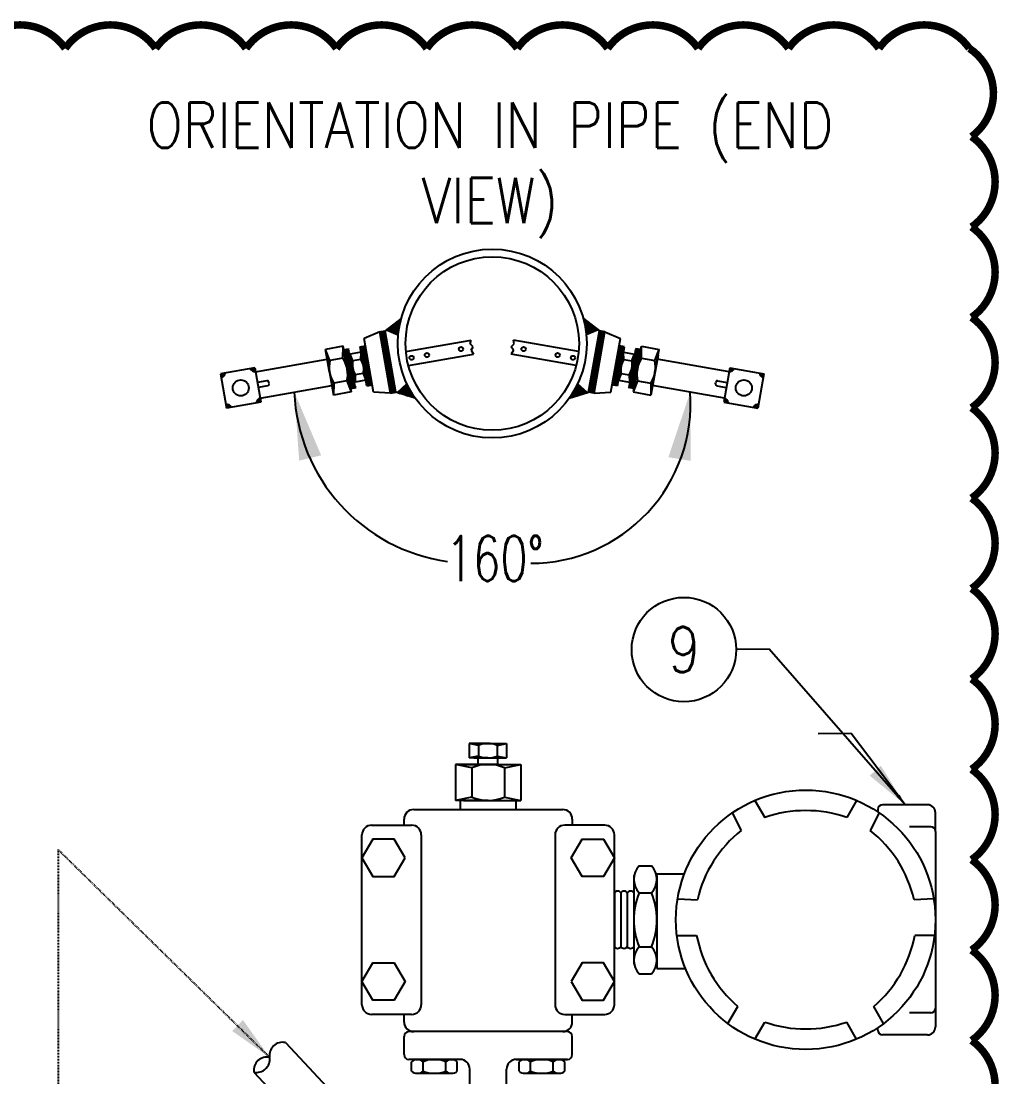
# Model space of a CAD drawing. Header units: inches. Extents: x 10198 to 13598, y 8611 to 9216.
# Drawn here: x 12554.1 to 12683.9, y 8920.1 to 9060.2 of the extents above; entities that cross this region are included whole.
import ezdxf
from ezdxf.enums import TextEntityAlignment as Align

# ---------------------------------------------------------------- set-up
doc = ezdxf.new("R2010")
doc.units = ezdxf.units.IN
doc.header["$LTSCALE"] = 0.1
doc.header["$MEASUREMENT"] = 0
doc.linetypes.add('CENTER2', pattern=[1.125, 0.75, -0.125, 0.125, -0.125])
doc.layers.get('0').update_dxf_attribs({"lineweight": 18})
doc.layers.add('AMMENDMENT NO. 1', color=200, linetype='Continuous', lineweight=18)
for name, color, linetype in [('DT-LTSO', 52, 'Continuous'), ('E-POWR-IDEN', 71, 'Continuous'), ('E-POWR-IDEN @ 12', 71, 'Continuous'), ('E-POWR-IDEN @ 48', 71, 'Continuous')]:
    doc.layers.add(name, color=color, linetype=linetype)
doc.styles.add('Note', font='romans.shx', dxfattribs={"width": 0.75})
doc.styles.add('RomanS', font='romans.shx', dxfattribs={"width": 0.85})
doc.dimstyles.new('FH_Arrow_Leader', dxfattribs={"dimscale": 96, "dimtxt": 0.09375, "dimasz": 0.125, "dimexe": 0.0625, "dimexo": 0.0625, "dimgap": 0.09, "dimtad": 0, "dimtih": 1, "dimtoh": 1, "dimdec": 4, "dimzin": 0, "dimdsep": 46, "dimlunit": 4, "dimtxsty": 'RomanS', "dimcen": 0.09, "dimadec": 0, "dimazin": 0, "dimtfac": 1, "dimtdec": 4, "dimtofl": 0, "dimtmove": 0, "dimatfit": 3, "dimfxl": 1, "dimtolj": 1, "dimtzin": 0, "dimarcsym": 0})
pattern_1 = [(45, (26591.0903, 9429.55691), (-0.0942861661, 0.0942861661), [])]
pattern_2 = [(135, (-1357.85107, 9429.55691), (0.0942861661, 0.0942861661), [])]

# ---------------------------------------------------------------- blocks, each defined once
blk = doc.blocks.new('Anno_Circle')
at = {"color": 0, "linetype": 'ByBlock', "lineweight": -2}
blk.add_circle((0, 0), 1.155, dxfattribs=at)
at = {"color": 0, "linetype": 'ByBlock', "lineweight": -2, "style": 'Note', "width": 0.85}
blk.add_attdef('ID', text='', height=1, dxfattribs=at).set_placement((0, 0), align=Align.MIDDLE)
blk = doc.blocks.new('*U147')
at = {"layer": 'E-POWR-IDEN @ 12'}
blk.add_leader([(12671.4, 8956.21), (12664.24, 8965.65), (12659.85, 8965.62)], dimstyle='FH_Arrow_Leader', override={"dimscale": 12, "dimgap": 0.09, "dimtad": 0}, dxfattribs=at)
at = {"layer": 'E-POWR-IDEN @ 48'}
blk.add_leader([(12671.4, 8956.21), (12653.37, 8976.85), (12648.98, 8976.81)], dimstyle='FH_Arrow_Leader', override={"dimscale": 48, "dimgap": 0.09, "dimtad": 0}, dxfattribs=at)

msp = doc.modelspace()

# ---------------------------------------------------------------- hatches: boundary and pattern name
at = {"layer": 'DT-LTSO'}
h = msp.add_hatch(dxfattribs=at)
h.set_pattern_fill('ANSI31', color=256, scale=1.066726, style=0)
h.set_pattern_definition(pattern_1)
h.paths.add_polyline_path([(12604.53166, 9020.7522), (12602.56063, 9019.25342), (12604.13928, 9018.60088, -0.043698881)])
h = msp.add_hatch(dxfattribs=at)
h.set_pattern_fill('ANSI31', color=256, scale=1.066726, style=0)
h.set_pattern_definition(pattern_2)
h.paths.add_polyline_path([(12628.70756, 9020.7522), (12630.6786, 9019.25342), (12629.09994, 9018.60088, 0.043698881)])
h = msp.add_hatch(dxfattribs=at)
h.set_pattern_fill('ANSI31', color=256, scale=1.066726, style=0)
h.set_pattern_definition(pattern_1)
h.paths.add_polyline_path([(12602.40199, 9019.13279), (12601.68032, 9019.00554), (12602.3992, 9014.9286), (12603.12086, 9015.05585)])
h = msp.add_hatch(dxfattribs=at)
h.set_pattern_fill('ANSI31', color=256, scale=1.066726, style=0)
h.set_pattern_definition(pattern_2)
h.paths.add_polyline_path([(12630.83724, 9019.13279), (12631.55891, 9019.00554), (12630.84003, 9014.9286), (12630.11836, 9015.05585)])
h = msp.add_hatch(dxfattribs=at)
h.set_pattern_fill('ANSI31', color=256, scale=1.066726, style=0)
h.set_pattern_definition([(45, (26588.9315, 9429.17626), (-0.0942861661, 0.0942861661), [])])
h.paths.add_polyline_path([(12597.6337, 9016.75418), (12596.91203, 9016.62693), (12597.36792, 9014.04145), (12598.08959, 9014.1687)])
h.paths.add_polyline_path([(12598.08959, 9014.1687), (12597.36792, 9014.04145), (12597.82381, 9011.45597), (12598.54548, 9011.58322)])
h = msp.add_hatch(dxfattribs=at)
h.set_pattern_fill('ANSI31', color=256, scale=1.066726, style=0)
h.set_pattern_definition(pattern_1)
h.paths.add_polyline_path([(12599.7925, 9017.13483), (12599.07083, 9017.00758), (12599.52672, 9014.42211), (12600.24839, 9014.54936)])
h.paths.add_polyline_path([(12600.24839, 9014.54936), (12599.52672, 9014.42211), (12599.98261, 9011.83663), (12600.70428, 9011.96388)])
h = msp.add_hatch(dxfattribs=at)
h.set_pattern_fill('ANSI31', color=256, scale=1.066726, style=0)
h.set_pattern_definition(pattern_2)
h.paths.add_polyline_path([(12633.44673, 9017.13483), (12634.16839, 9017.00758), (12633.7125, 9014.42211), (12632.99084, 9014.54936)])
h.paths.add_polyline_path([(12632.99084, 9014.54936), (12633.7125, 9014.42211), (12633.25661, 9011.83663), (12632.53495, 9011.96388)])
h = msp.add_hatch(dxfattribs=at)
h.set_pattern_fill('ANSI31', color=256, scale=1.066726, style=0)
h.set_pattern_definition([(135, (-1355.69227, 9429.17626), (0.0942861661, 0.0942861661), [])])
h.paths.add_polyline_path([(12635.60553, 9016.75418), (12636.32719, 9016.62693), (12635.8713, 9014.04145), (12635.14964, 9014.1687)])
h.paths.add_polyline_path([(12635.14964, 9014.1687), (12635.8713, 9014.04145), (12635.41541, 9011.45597), (12634.69375, 9011.58322)])
h = msp.add_hatch(dxfattribs=at)
h.set_pattern_fill('ANSI31', color=256, scale=1.066726, style=0)
h.set_pattern_definition(pattern_1)
h.paths.add_polyline_path([(12585.10227, 9014.218), (12584.50043, 9014.11188, 0.272376368), (12585.19292, 9013.7039)])
h = msp.add_hatch(dxfattribs=at)
h.set_pattern_fill('ANSI31', color=256, scale=1.066726, style=0)
h.set_pattern_definition([(45, (26591.80917, 9425.47997), (-0.0942861661, 0.0942861661), [])])
h.paths.add_polyline_path([(12603.12086, 9015.05585), (12602.3992, 9014.9286), (12603.11807, 9010.85166), (12603.83974, 9010.97891)])
h = msp.add_hatch(dxfattribs=at)
h.set_pattern_fill('ANSI31', color=256, scale=1.066726, style=0)
h.set_pattern_definition([(135, (-1358.56995, 9425.47997), (0.0942861661, 0.0942861661), [])])
h.paths.add_polyline_path([(12630.11836, 9015.05585), (12630.84003, 9014.9286), (12630.12116, 9010.85166), (12629.39949, 9010.97891)])
h = msp.add_hatch(dxfattribs=at)
h.set_pattern_fill('ANSI31', color=256, scale=1.066726, style=0)
h.set_pattern_definition(pattern_2)
h.paths.add_polyline_path([(12648.13695, 9014.218), (12648.73879, 9014.11188, -0.272376368), (12648.04631, 9013.7039)])
h = msp.add_hatch(dxfattribs=at)
h.set_pattern_fill('ANSI31', color=256, scale=1.066726, style=0)
h.set_pattern_definition([(155, (-722.81314, 4613.37878), (0.0563522465, 0.1208477825), [])])
h.paths.add_polyline_path([(12580.56473, 9013.41791), (12581.16657, 9013.52403, -0.272376368), (12580.65538, 9012.90381)])
h = msp.add_hatch(dxfattribs=at)
h.set_pattern_fill('ANSI31', color=256, scale=1.066726, style=0)
h.set_pattern_definition([(25, (25956.05237, 4613.37878), (-0.0563522465, 0.1208477825), [])])
h.paths.add_polyline_path([(12652.6745, 9013.41791), (12652.07266, 9013.52403, 0.272376368), (12652.58385, 9012.90381)])
h = msp.add_hatch(dxfattribs=at)
h.set_pattern_fill('ANSI31', color=256, scale=1.066726, style=0)
h.set_pattern_definition([(335, (25889.28023, 13409.71957), (-0.0563522465, -0.1208477825), [])])
h.paths.add_polyline_path([(12606.39485, 9010.18555), (12604.03007, 9010.91981), (12605.29034, 9012.07293, 0.043698881)])
h = msp.add_hatch(dxfattribs=at)
h.set_pattern_fill('ANSI31', color=256, scale=1.066726, style=0)
h.set_pattern_definition([(205, (-656.04101, 13409.71957), (0.0563522465, -0.1208477825), [])])
h.paths.add_polyline_path([(12626.84438, 9010.18555), (12629.20916, 9010.91981), (12627.94889, 9012.07293, -0.043698881)])
h = msp.add_hatch(dxfattribs=at)
h.set_pattern_fill('ANSI31', color=256, scale=1.066726, style=0)
h.set_pattern_definition([(335, (25889.28023, 13409.71957), (-0.0563522465, -0.1208477825), [])])
h.paths.add_polyline_path([(12585.90236, 9009.68045), (12585.30052, 9009.57433, -0.272376368), (12585.81171, 9010.19455)])
h = msp.add_hatch(dxfattribs=at)
h.set_pattern_fill('ANSI31', color=256, scale=1.066726, style=0)
h.set_pattern_definition([(205, (-656.04101, 13409.71957), (0.0563522465, -0.1208477825), [])])
h.paths.add_polyline_path([(12647.33686, 9009.68045), (12647.9387, 9009.57433, 0.272376368), (12647.42751, 9010.19455)])
h = msp.add_hatch(dxfattribs=at)
h.set_pattern_fill('ANSI31', color=256, scale=1.066726, style=0)
h.set_pattern_definition([(225, (-1424.62321, 8593.54145), (0.0942861661, -0.0942861661), [])])
h.paths.add_polyline_path([(12581.36482, 9008.88036), (12581.96666, 9008.98648, 0.272376368), (12581.27417, 9009.39446)])
h = msp.add_hatch(dxfattribs=at)
h.set_pattern_fill('ANSI31', color=256, scale=1.066726, style=0)
h.set_pattern_definition([(315, (26657.86243, 8593.54145), (-0.0942861661, -0.0942861661), [])])
h.paths.add_polyline_path([(12651.87441, 9008.88036), (12651.27257, 9008.98648, -0.272376368), (12651.96506, 9009.39446)])

# ---------------------------------------------------------------- linework, layer by layer
at = {"layer": 'AMMENDMENT NO. 1', "const_width": 1}
msp.add_lwpolyline([(12547.93886, 9056.61856, -0.52056705), (12559.93886, 9056.61856, -0.52056705), (12571.93886, 9056.61856, -0.52056705), (12583.93886, 9056.61856, -0.52056705), (12595.93886, 9056.61856, -0.52056705), (12607.93886, 9056.61856, -0.52056705), (12619.93886, 9056.61856, -0.52056705), (12631.93886, 9056.61856, -0.52056705), (12643.93886, 9056.61856, -0.52056705), (12655.93886, 9056.61856, -0.52056705), (12667.93886, 9056.61856, -0.52056705), (12679.93886, 9056.61856, -0.52056705), (12680.23264, 9044.91234, -0.52056705), (12680.23264, 9032.91234, -0.52056705), (12680.23264, 9020.91234, -0.52056705), (12680.23264, 9008.91234, -0.52056705), (12680.23264, 8996.91234, -0.52056705), (12680.23264, 8984.91234, -0.52056705), (12680.23264, 8972.91234, -0.52056705), (12680.23264, 8960.91234, -0.52056705), (12680.23264, 8948.91234, -0.52056705), (12680.23264, 8936.91234, -0.52056705), (12680.23264, 8924.91234, -0.52056705), (12680.23264, 8912.91234, -0.52056705)], format="xyb", dxfattribs=at)
at = {"layer": 'DT-LTSO'}
for p, q in [((12604.53166, 9020.7522), (12602.40199, 9019.13279)), ((12628.70756, 9020.7522), (12630.83724, 9019.13279)), ((12601.68032, 9019.00554), (12599.62124, 9018.10611)), ((12600.87554, 9010.9926), (12599.62124, 9018.10611)), ((12601.68032, 9019.00554), (12602.40199, 9019.13279)), ((12603.11807, 9010.85166), (12601.68032, 9019.00554)), ((12603.83974, 9010.97891), (12602.40199, 9019.13279)), ((12602.56063, 9019.25342), (12604.13928, 9018.60088)), ((12605.15808, 9016.36942), (12613.79541, 9017.89241)), ((12613.70463, 9017.38231), (12613.79541, 9017.89241)), ((12628.08114, 9016.36942), (12619.44381, 9017.89241)), ((12619.5346, 9017.38231), (12619.44381, 9017.89241)), ((12630.6786, 9019.25342), (12629.09994, 9018.60088)), ((12629.39949, 9010.97891), (12630.83724, 9019.13279)), ((12630.12116, 9010.85166), (12631.55891, 9019.00554)), ((12631.55891, 9019.00554), (12630.83724, 9019.13279)), ((12631.55891, 9019.00554), (12633.61799, 9018.10611)), ((12632.36368, 9010.9926), (12633.61799, 9018.10611)), ((12596.83286, 9017.07595), (12594.48927, 9016.66271)), ((12595.02434, 9013.62821), (12594.48927, 9016.66271)), ((12595.06026, 9015.19897), (12594.48927, 9016.66271)), ((12596.79694, 9015.50519), (12596.83286, 9017.07595)), ((12597.36792, 9014.04145), (12596.83286, 9017.07595)), ((12596.91203, 9016.62693), (12597.6337, 9016.75418)), ((12597.82381, 9011.45597), (12596.91203, 9016.62693)), ((12599.07083, 9017.00758), (12599.7925, 9017.13483)), ((12599.98261, 9011.83663), (12599.07083, 9017.00758)), ((12614.09589, 9016.99104), (12613.70463, 9017.38231)), ((12613.79541, 9016.55082), (12614.09589, 9016.99104)), ((12613.79541, 9016.55082), (12614.12182, 9016.04126)), ((12619.44381, 9016.55082), (12619.1174, 9016.04126)), ((12619.14334, 9016.99104), (12619.5346, 9017.38231)), ((12619.44381, 9016.55082), (12619.14334, 9016.99104)), ((12633.25661, 9011.83663), (12634.16839, 9017.00758)), ((12634.16839, 9017.00758), (12633.44673, 9017.13483)), ((12635.41541, 9011.45597), (12636.32719, 9016.62693)), ((12636.32719, 9016.62693), (12635.60553, 9016.75418)), ((12635.8713, 9014.04145), (12636.40637, 9017.07595)), ((12636.40637, 9017.07595), (12638.74995, 9016.66271)), ((12636.44228, 9015.50519), (12636.40637, 9017.07595)), ((12638.17897, 9015.19897), (12638.74995, 9016.66271)), ((12638.21489, 9013.62821), (12638.74995, 9016.66271)), ((12585.19292, 9013.7039), (12594.71494, 9015.38289)), ((12594.62304, 9015.90409), (12595.42564, 9011.35234)), ((12594.6573, 9015.7098), (12595.39138, 9011.54663)), ((12594.71494, 9015.38289), (12595.33373, 9011.87354)), ((12596.79694, 9015.50519), (12595.06026, 9015.19897)), ((12597.36792, 9014.04145), (12596.96337, 9016.3358)), ((12596.96662, 9016.31733), (12597.76922, 9011.76558)), ((12597.00563, 9016.09613), (12597.73022, 9011.98677)), ((12597.00563, 9016.09613), (12597.73022, 9011.98677)), ((12599.19861, 9016.28292), (12597.76148, 9016.02952)), ((12598.08959, 9014.1687), (12597.76148, 9016.02952)), ((12598.11162, 9015.13192), (12597.76148, 9016.02952)), ((12597.84351, 9015.56431), (12598.33567, 9012.77309)), ((12597.86451, 9015.44517), (12598.31467, 9012.89223)), ((12597.89986, 9015.2447), (12598.27932, 9013.0927)), ((12599.17659, 9015.3197), (12598.11162, 9015.13192)), ((12599.17659, 9015.3197), (12599.19861, 9016.28292)), ((12599.52672, 9014.42211), (12599.19861, 9016.28292)), ((12599.52672, 9014.42211), (12599.27864, 9015.82904)), ((12599.28064, 9015.81772), (12599.77281, 9013.02649)), ((12599.30456, 9015.68208), (12599.74889, 9013.16213)), ((12599.30456, 9015.68208), (12599.74889, 9013.16213)), ((12605.48449, 9014.51827), (12614.12182, 9016.04126)), ((12627.75474, 9014.51827), (12619.1174, 9016.04126)), ((12633.95859, 9015.81772), (12633.46642, 9013.02649)), ((12633.93467, 9015.68208), (12633.49034, 9013.16213)), ((12633.93467, 9015.68208), (12633.49034, 9013.16213)), ((12633.7125, 9014.42211), (12634.04062, 9016.28292)), ((12633.7125, 9014.42211), (12633.96058, 9015.82904)), ((12634.04062, 9016.28292), (12635.47775, 9016.02952)), ((12634.06264, 9015.3197), (12634.04062, 9016.28292)), ((12634.06264, 9015.3197), (12635.12761, 9015.13192)), ((12635.39572, 9015.56431), (12634.90355, 9012.77309)), ((12635.37471, 9015.44517), (12634.92456, 9012.89223)), ((12635.33936, 9015.2447), (12634.95991, 9013.0927)), ((12635.12761, 9015.13192), (12635.47775, 9016.02952)), ((12635.14964, 9014.1687), (12635.47775, 9016.02952)), ((12636.2726, 9016.31733), (12635.47, 9011.76558)), ((12636.2336, 9016.09613), (12635.50901, 9011.98677)), ((12636.2336, 9016.09613), (12635.50901, 9011.98677)), ((12635.8713, 9014.04145), (12636.27586, 9016.3358)), ((12636.44228, 9015.50519), (12638.17897, 9015.19897)), ((12638.61619, 9015.90409), (12637.81359, 9011.35234)), ((12638.58193, 9015.7098), (12637.84785, 9011.54663)), ((12638.52428, 9015.38289), (12637.90549, 9011.87354)), ((12648.04631, 9013.7039), (12638.52428, 9015.38289)), ((12585.10227, 9014.218), (12580.56473, 9013.41791)), ((12585.10227, 9014.218), (12585.90236, 9009.68045)), ((12597.36792, 9014.04145), (12597.90299, 9011.00695)), ((12598.08959, 9014.1687), (12598.4177, 9012.30788)), ((12599.52672, 9014.42211), (12599.85483, 9012.56129)), ((12633.7125, 9014.42211), (12633.38439, 9012.56129)), ((12635.14964, 9014.1687), (12634.82152, 9012.30788)), ((12635.8713, 9014.04145), (12635.33624, 9011.00695)), ((12648.13695, 9014.218), (12647.33686, 9009.68045)), ((12648.13695, 9014.218), (12652.6745, 9013.41791)), ((12580.56473, 9013.41791), (12581.36482, 9008.88036)), ((12586.70668, 9012.50446), (12585.44368, 9012.28176)), ((12586.99701, 9012.08654), (12586.95383, 9012.3314)), ((12595.02434, 9013.62821), (12595.5594, 9010.59371)), ((12597.33201, 9012.4707), (12595.59532, 9012.16447)), ((12597.33201, 9012.4707), (12597.90299, 9011.00695)), ((12598.43973, 9013.2711), (12598.4177, 9012.30788)), ((12599.85483, 9012.56129), (12598.4177, 9012.30788)), ((12599.5047, 9013.45889), (12598.43973, 9013.2711)), ((12599.5047, 9013.45889), (12599.85483, 9012.56129)), ((12633.73453, 9013.45889), (12633.38439, 9012.56129)), ((12633.38439, 9012.56129), (12634.82152, 9012.30788)), ((12633.73453, 9013.45889), (12634.7995, 9013.2711)), ((12634.7995, 9013.2711), (12634.82152, 9012.30788)), ((12635.90722, 9012.4707), (12635.33624, 9011.00695)), ((12635.90722, 9012.4707), (12637.64391, 9012.16447)), ((12638.21489, 9013.62821), (12637.67982, 9010.59371)), ((12646.24222, 9012.08654), (12646.2854, 9012.3314)), ((12646.53255, 9012.50446), (12647.79554, 9012.28176)), ((12652.6745, 9013.41791), (12651.87441, 9008.88036)), ((12586.82395, 9011.83939), (12585.56095, 9011.61669)), ((12585.81171, 9010.19455), (12595.33373, 9011.87354)), ((12595.59532, 9012.16447), (12595.5594, 9010.59371)), ((12597.90299, 9011.00695), (12595.5594, 9010.59371)), ((12597.82381, 9011.45597), (12598.54548, 9011.58322)), ((12599.98261, 9011.83663), (12600.70428, 9011.96388)), ((12603.11807, 9010.85166), (12600.87554, 9010.9926)), ((12603.11807, 9010.85166), (12603.83974, 9010.97891)), ((12606.39485, 9010.18555), (12603.83974, 9010.97891)), ((12604.03007, 9010.91981), (12605.29034, 9012.07293)), ((12626.84438, 9010.18555), (12629.39949, 9010.97891)), ((12629.20916, 9010.91981), (12627.94889, 9012.07293)), ((12630.12116, 9010.85166), (12629.39949, 9010.97891)), ((12630.12116, 9010.85166), (12632.36368, 9010.9926)), ((12633.25661, 9011.83663), (12632.53495, 9011.96388)), ((12635.41541, 9011.45597), (12634.69375, 9011.58322)), ((12635.33624, 9011.00695), (12637.67982, 9010.59371)), ((12637.64391, 9012.16447), (12637.67982, 9010.59371)), ((12647.42751, 9010.19455), (12637.90549, 9011.87354)), ((12646.41528, 9011.83939), (12647.67827, 9011.61669)), ((12585.9032, 9009.67568), (12581.36566, 9008.87559)), ((12647.33602, 9009.67568), (12651.87356, 9008.87559)), ((12613.55001, 8964.33751), (12613.55001, 8962.41713)), ((12616.03655, 8964.33751), (12613.55001, 8964.33751)), ((12614.79328, 8964.08886), (12613.55001, 8964.33751)), ((12616.03655, 8964.33751), (12614.15651, 8964.33751)), ((12614.17165, 8964.33751), (12617.90145, 8964.33751)), ((12614.3529, 8964.33751), (12617.7202, 8964.33751)), ((12614.3529, 8964.33751), (12617.7202, 8964.33751)), ((12614.79328, 8964.08886), (12614.79328, 8962.66578)), ((12616.03655, 8964.33751), (12618.52308, 8964.33751)), ((12617.27982, 8964.08886), (12618.52308, 8964.33751)), ((12617.27982, 8964.08886), (12617.27982, 8962.66578)), ((12618.52308, 8964.33751), (12618.52308, 8962.41713)), ((12614.79328, 8962.66578), (12613.55001, 8962.41713)), ((12616.03655, 8962.41713), (12613.55001, 8962.41713)), ((12614.17165, 8962.41713), (12617.90145, 8962.41713)), ((12614.33085, 8962.41713), (12617.74225, 8962.41713)), ((12614.59873, 8962.41713), (12617.47437, 8962.41713)), ((12616.03655, 8962.41713), (12618.52308, 8962.41713)), ((12617.27982, 8962.66578), (12618.52308, 8962.41713)), ((12611.7216, 8961.55168), (12611.7216, 8956.78467)), ((12616.07404, 8961.55168), (12611.7216, 8961.55168)), ((12613.89782, 8961.11644), (12611.7216, 8961.55168)), ((12616.07404, 8961.55168), (12612.78322, 8961.55168)), ((12612.80971, 8961.55168), (12619.33838, 8961.55168)), ((12613.12697, 8961.55168), (12619.02112, 8961.55168)), ((12613.12697, 8961.55168), (12619.02112, 8961.55168)), ((12613.89782, 8961.11644), (12613.89782, 8957.21991)), ((12616.07404, 8961.55168), (12620.42649, 8961.55168)), ((12618.25027, 8961.11644), (12620.42649, 8961.55168)), ((12618.25027, 8961.11644), (12618.25027, 8957.21991)), ((12620.42649, 8961.55168), (12620.42649, 8956.78467)), ((12613.89782, 8957.21991), (12611.7216, 8956.78467)), ((12616.07404, 8956.78467), (12611.7216, 8956.78467)), ((12612.42098, 8955.582), (12612.42098, 8956.78467)), ((12612.80971, 8956.78467), (12619.33838, 8956.78467)), ((12613.08838, 8956.78467), (12619.05971, 8956.78467)), ((12613.55728, 8956.78467), (12618.59081, 8956.78467)), ((12616.07404, 8956.78467), (12620.42649, 8956.78467)), ((12618.25027, 8957.21991), (12620.42649, 8956.78467)), ((12619.72711, 8956.78467), (12619.72711, 8955.582)), ((12651.46832, 8956.78006), (12652.77722, 8954.51298)), ((12664.97671, 8956.78006), (12663.66781, 8954.51298)), ((12606.18674, 8955.582), (12625.96135, 8955.582)), ((12612.42098, 8955.582), (12619.72711, 8955.582)), ((12648.45978, 8955.12512), (12649.67376, 8952.80582)), ((12667.98525, 8955.12512), (12666.77127, 8952.80582)), ((12667.78151, 8955.57422), (12667.78151, 8955.2632)), ((12674.37625, 8956.21426), (12668.42155, 8956.21426)), ((12675.44298, 8952.65367), (12675.44298, 8955.14753)), ((12600.60696, 8953.49282), (12605.91971, 8953.49282)), ((12604.90667, 8953.49282), (12604.90667, 8954.30193)), ((12631.54113, 8953.49282), (12626.22838, 8953.49282)), ((12627.24142, 8954.30193), (12627.24142, 8953.49282)), ((12599.32689, 8929.66614), (12599.32689, 8952.21275)), ((12607.19978, 8952.21275), (12607.19978, 8929.66614)), ((12624.94831, 8952.21275), (12624.94831, 8929.66614)), ((12632.8212, 8929.66614), (12632.8212, 8952.21275)), ((12674.80294, 8953.2937), (12671.99889, 8953.2937)), ((12675.44298, 8952.65367), (12675.44298, 8929.22522)), ((12636.11737, 8948.10594), (12637.74098, 8948.10594)), ((12635.40072, 8946.83899), (12635.40072, 8935.03989)), ((12635.40072, 8946.83899), (12635.40072, 8935.03989)), ((12635.40072, 8946.83899), (12635.40072, 8935.03989)), ((12635.40072, 8946.83899), (12635.40072, 8935.03989)), ((12638.45763, 8940.93944), (12638.45763, 8947.04213)), ((12638.45763, 8940.93944), (12638.45763, 8947.04213)), ((12638.45763, 8947.04213), (12642.11967, 8947.04213)), ((12638.45763, 8946.83899), (12638.45763, 8935.03989)), ((12638.45763, 8946.7662), (12638.45763, 8935.11269)), ((12635.40072, 8946.31432), (12635.40072, 8935.56457)), ((12635.40072, 8945.2234), (12635.40072, 8936.65549)), ((12638.45763, 8946.31432), (12638.45763, 8935.56457)), ((12638.45763, 8945.97759), (12638.45763, 8935.9013)), ((12638.45763, 8945.14265), (12638.45763, 8938.45905)), ((12638.45763, 8945.14265), (12638.45763, 8938.45905)), ((12638.45763, 8945.14265), (12638.45763, 8938.45905)), ((12638.45763, 8945.14265), (12638.45763, 8938.45905)), ((12632.8212, 8944.50095), (12632.8212, 8937.37793)), ((12632.8212, 8944.50095), (12632.8212, 8937.37793)), ((12633.68104, 8944.50095), (12633.68104, 8937.37793)), ((12633.68104, 8944.50095), (12633.68104, 8937.37793)), ((12633.68104, 8944.50095), (12633.68104, 8937.37793)), ((12633.68104, 8944.50095), (12633.68104, 8937.37793)), ((12634.54088, 8944.50095), (12634.54088, 8937.37793)), ((12634.54088, 8944.50095), (12634.54088, 8937.37793)), ((12634.54088, 8944.50095), (12634.54088, 8937.37793)), ((12634.54088, 8944.50095), (12634.54088, 8937.37793)), ((12634.54088, 8944.50095), (12634.54088, 8937.37793)), ((12634.54088, 8944.50095), (12634.54088, 8937.37793)), ((12634.54088, 8944.50095), (12634.54088, 8937.37793)), ((12634.54088, 8944.50095), (12634.54088, 8937.37793)), ((12635.40072, 8944.50095), (12635.40072, 8937.37793)), ((12635.40072, 8944.50095), (12635.40072, 8937.37793)), ((12635.40072, 8944.50095), (12635.40072, 8937.37793)), ((12635.40072, 8944.50095), (12635.40072, 8937.37793)), ((12636.11737, 8944.52269), (12637.74098, 8944.52269)), ((12638.45763, 8944.28124), (12638.45763, 8937.59764)), ((12638.45763, 8944.28124), (12638.45763, 8937.59764)), ((12638.45763, 8944.28124), (12638.45763, 8937.59764)), ((12638.45763, 8944.28124), (12638.45763, 8937.59764)), ((12641.22736, 8943.71596), (12643.84292, 8943.60765)), ((12675.21767, 8943.71596), (12672.60211, 8943.60765)), ((12638.45763, 8940.93944), (12638.45763, 8934.83676)), ((12638.45763, 8940.93944), (12638.45763, 8934.48521)), ((12641.12704, 8938.86844), (12643.74484, 8938.86844)), ((12675.31799, 8938.86844), (12672.70019, 8938.86844)), ((12636.11737, 8937.35619), (12637.74098, 8937.35619)), ((12638.45763, 8934.48521), (12642.25732, 8934.48521)), ((12636.11737, 8933.77294), (12637.74098, 8933.77294)), ((12605.91971, 8928.38607), (12600.60696, 8928.38607)), ((12604.90667, 8927.36781), (12604.90667, 8928.38607)), ((12626.22838, 8928.38607), (12631.54113, 8928.38607)), ((12627.24142, 8927.36781), (12627.24142, 8928.38607)), ((12647.88124, 8927.16983), (12649.19014, 8929.43691)), ((12668.56379, 8927.16983), (12667.25489, 8929.43691)), ((12674.80294, 8928.58518), (12671.99889, 8928.58518)), ((12675.44298, 8929.22522), (12675.44298, 8926.73135)), ((12651.46832, 8925.09883), (12652.77722, 8927.36591)), ((12664.97671, 8925.09883), (12663.66781, 8927.36591)), ((12604.90667, 8923.04551), (12604.90667, 8925.4477)), ((12626.60139, 8926.08773), (12605.5467, 8926.08773)), ((12625.96135, 8926.08773), (12606.18674, 8926.08773)), ((12627.24142, 8923.04551), (12627.24142, 8925.4477)), ((12667.78151, 8926.30466), (12667.78151, 8926.61569)), ((12674.37625, 8925.66463), (12668.42155, 8925.66463)), ((12589.15822, 8924.63596), (12599.67249, 8913.44405)), ((12612.34313, 8922.40547), (12605.5467, 8922.40547)), ((12605.90916, 8920.86197), (12605.90916, 8922.1019)), ((12608.94492, 8922.40547), (12606.35979, 8922.40547)), ((12608.94492, 8922.40547), (12606.35979, 8922.40547)), ((12606.44584, 8922.40547), (12611.44399, 8922.40547)), ((12606.47668, 8922.40547), (12611.41315, 8922.40547)), ((12606.6681, 8922.40547), (12611.22174, 8922.40547)), ((12607.42704, 8920.86197), (12607.42704, 8922.1019)), ((12607.52932, 8922.40547), (12610.36052, 8922.40547)), ((12607.52932, 8922.40547), (12610.36052, 8922.40547)), ((12607.52932, 8922.40547), (12610.36052, 8922.40547)), ((12607.52932, 8922.40547), (12610.36052, 8922.40547)), ((12608.94492, 8922.40547), (12611.53004, 8922.40547)), ((12608.94492, 8922.40547), (12611.53004, 8922.40547)), ((12610.4628, 8920.86197), (12610.4628, 8922.1019)), ((12611.98068, 8920.86197), (12611.98068, 8922.1019)), ((12619.80496, 8922.40547), (12626.60139, 8922.40547)), ((12626.60139, 8922.40547), (12619.80496, 8922.40547)), ((12620.16741, 8920.86197), (12620.16741, 8922.1019)), ((12623.20317, 8922.40547), (12620.61805, 8922.40547)), ((12623.20317, 8922.40547), (12620.61805, 8922.40547)), ((12620.7041, 8922.40547), (12625.70225, 8922.40547)), ((12620.73494, 8922.40547), (12625.67141, 8922.40547)), ((12620.92635, 8922.40547), (12625.47999, 8922.40547)), ((12621.68529, 8920.86197), (12621.68529, 8922.1019)), ((12621.78757, 8922.40547), (12624.61877, 8922.40547)), ((12621.78757, 8922.40547), (12624.61877, 8922.40547)), ((12621.78757, 8922.40547), (12624.61877, 8922.40547)), ((12621.78757, 8922.40547), (12624.61877, 8922.40547)), ((12623.20317, 8922.40547), (12625.7883, 8922.40547)), ((12623.20317, 8922.40547), (12625.7883, 8922.40547)), ((12624.72105, 8920.86197), (12624.72105, 8922.1019)), ((12626.23893, 8920.86197), (12626.23893, 8922.1019)), ((12584.98033, 8920.71103), (12593.94014, 8911.17377)), ((12606.44584, 8920.5584), (12611.44399, 8920.5584)), ((12606.44584, 8920.5584), (12611.44399, 8920.5584)), ((12606.44584, 8920.5584), (12611.44399, 8920.5584)), ((12606.44584, 8920.5584), (12611.44399, 8920.5584)), ((12606.6681, 8920.5584), (12611.22174, 8920.5584)), ((12613.6232, 8913.02341), (12613.6232, 8921.1254)), ((12618.52489, 8913.02341), (12618.52489, 8921.1254)), ((12620.7041, 8920.5584), (12625.70225, 8920.5584)), ((12620.7041, 8920.5584), (12625.70225, 8920.5584)), ((12620.7041, 8920.5584), (12625.70225, 8920.5584)), ((12620.7041, 8920.5584), (12625.70225, 8920.5584)), ((12620.92635, 8920.5584), (12625.47999, 8920.5584))]:
    msp.add_line(p, q, dxfattribs=at)
msp.add_lwpolyline([(12614.76252, 8962.41713), (12617.31058, 8962.41713), (12617.31058, 8961.55168), (12614.76252, 8961.55168)], close=True, dxfattribs=at)
at = {"layer": 'DT-LTSO', "linetype": 'ByBlock', "lineweight": -2}
for points in [[(12605.04523, 8949.14724), (12603.61564, 8951.62335), (12600.75647, 8951.62335), (12599.32689, 8949.14724), (12600.75647, 8946.67112), (12603.61564, 8946.67112)], [(12627.10286, 8949.14724), (12628.53245, 8951.62335), (12631.39162, 8951.62335), (12632.8212, 8949.14724), (12631.39162, 8946.67112), (12628.53245, 8946.67112)], [(12605.04523, 8932.73165), (12603.61564, 8930.25554), (12600.75647, 8930.25554), (12599.32689, 8932.73165), (12600.75647, 8935.20777), (12603.61564, 8935.20777)], [(12627.10286, 8932.73165), (12628.53245, 8930.25554), (12631.39162, 8930.25554), (12632.8212, 8932.73165), (12631.39162, 8935.20777), (12628.53245, 8935.20777)]]:
    msp.add_lwpolyline(points, close=True, dxfattribs=at)
at = {"layer": 'DT-LTSO'}
for centre, radius in [((12616.61961, 9017.43604), 12.53457), ((12616.61961, 9017.43604), 11.51106), ((12612.46832, 9016.70406), 0.27951), ((12620.77091, 9016.70406), 0.27951), ((12605.90021, 9015.54592), 0.27951), ((12607.94199, 9015.90595), 0.27951), ((12625.29723, 9015.90595), 0.27951), ((12627.33902, 9015.54592), 0.27951), ((12583.23355, 9011.54918), 1.06174), ((12650.00568, 9011.54918), 1.06174), ((12658.22251, 8940.93944), 17.22046)]:
    msp.add_circle(centre, radius, dxfattribs=at)
for centre, radius, start, end in [((12598.96919, 9014.3238), 4.00571, 167.3801352, 212.6198647), ((12593.42307, 9013.34587), 4.00571, 347.3801352, 32.6198647), ((12600.50865, 9014.59525), 2.45638, 167.3801352, 212.6198647), ((12597.10766, 9013.99556), 2.45638, 347.3801352, 32.6198647), ((12636.13156, 9013.99556), 2.45638, 147.3801353, 192.6198648), ((12632.73058, 9014.59525), 2.45638, 327.3801353, 12.6198648), ((12639.81615, 9013.34587), 4.00571, 147.3801353, 192.6198648), ((12634.27004, 9014.3238), 4.00571, 327.3801353, 12.6198648), ((12585.19336, 9014.49633), 0.79243, 209.0228991, 269.9685135), ((12648.04587, 9014.49633), 0.79243, 270.0314865, 330.9771009), ((12580.38394, 9013.6483), 0.79243, 290.0314864, 350.9771011), ((12586.74373, 9012.29435), 0.21335, 10.0000001, 100.0000001), ((12646.4955, 9012.29435), 0.21335, 79.9999999, 169.9999999), ((12652.85529, 9013.6483), 0.79243, 189.0228989, 249.9685136), ((12586.7869, 9012.0495), 0.21335, 280.0000001, 10.0000001), ((12646.45232, 9012.0495), 0.21335, 169.9999999, 259.9999999), ((12586.08315, 9009.45006), 0.79243, 110.0314864, 170.9771011), ((12647.15608, 9009.45006), 0.79243, 9.0228989, 69.9685136), ((12581.27373, 9008.60203), 0.79243, 29.0228991, 89.9685135), ((12651.96549, 9008.60203), 0.79243, 90.0314865, 150.9771009), ((12616.03655, 8961.10502), 3.2325, 67.380135, 112.619865), ((12616.03655, 8965.64963), 3.2325, 247.380135, 292.619865), ((12616.07404, 8955.8935), 5.65818, 67.380135, 112.619865), ((12616.07404, 8962.44285), 5.65818, 247.380135, 292.619865), ((12606.18674, 8954.30193), 1.28007, 90, 180), ((12625.96135, 8954.30193), 1.28007, 0, 90), ((12658.22251, 8938.95313), 16.48515, 70.7120798, 109.2879202), ((12668.42155, 8955.57422), 0.64004, 90, 180), ((12674.37625, 8955.14753), 1.06673, 0, 90), ((12600.60696, 8952.21275), 1.28007, 90, 180), ((12605.91971, 8952.21275), 1.28007, 0, 90), ((12626.22838, 8952.21275), 1.28007, 90, 180), ((12631.54113, 8952.21275), 1.28007, 0, 90), ((12659.90015, 8939.87597), 16.48515, 128.3409203, 166.9167609), ((12656.54488, 8939.87597), 16.48515, 13.0832391, 51.6590797), ((12674.80294, 8952.65367), 0.64004, 0, 90), ((12637.99858, 8946.31432), 2.59786, 136.3971811, 223.6028189), ((12635.85978, 8946.31432), 2.59786, 316.3971811, 43.6028189), ((12633.25112, 8944.24529), 0.5002, 30.7391892, 149.2608108), ((12634.11096, 8944.24529), 0.5002, 30.7391892, 149.2608108), ((12634.9708, 8944.24529), 0.5002, 30.7391892, 149.2608108), ((12644.71717, 8940.93944), 9.31645, 157.3801351, 202.6198649), ((12629.14118, 8940.93944), 9.31645, 337.3801351, 22.6198649), ((12659.94271, 8941.9326), 16.48515, 190.7120797, 229.2879202), ((12656.50232, 8941.9326), 16.48515, 310.7120798, 349.2879203), ((12633.25112, 8937.6336), 0.5002, 210.7391892, 329.2608108), ((12634.11096, 8937.6336), 0.5002, 210.7391892, 329.2608108), ((12634.9708, 8937.6336), 0.5002, 210.7391892, 329.2608108), ((12637.99858, 8935.56457), 2.59786, 136.3971811, 223.6028189), ((12635.85978, 8935.56457), 2.59786, 316.3971811, 43.6028189), ((12600.60696, 8929.66614), 1.28007, 180, 270), ((12605.91971, 8929.66614), 1.28007, 270, 0), ((12626.22838, 8929.66614), 1.28007, 180, 270), ((12631.54113, 8929.66614), 1.28007, 270, 0), ((12674.80294, 8929.22522), 0.64004, 270, 0), ((12606.18674, 8927.36781), 1.28007, 180, 270), ((12625.96135, 8927.36781), 1.28007, 270, 0), ((12658.22251, 8942.92575), 16.48515, 250.7120798, 289.2879202), ((12605.5467, 8925.4477), 0.64004, 90, 180), ((12626.60139, 8925.4477), 0.64004, 0, 90), ((12668.42155, 8926.30466), 0.64004, 180, 270), ((12674.37625, 8926.73135), 1.06673, 270, 0), ((12588.79908, 8922.92522), 1.74803, 78.1441552, 188.2796385), ((12586.71014, 8920.96275), 1.74803, 78.1441552, 188.2796385), ((12585.33946, 8922.42177), 1.74803, 258.1441552, 8.2796385), ((12605.5467, 8923.04551), 0.64004, 180, 270), ((12626.60139, 8923.04551), 0.64004, 270, 0), ((12606.6681, 8921.30501), 1.10046, 46.3971811, 133.6028189), ((12608.94492, 8918.45898), 3.94649, 67.380135, 112.619865), ((12611.22174, 8921.30501), 1.10046, 46.3971811, 133.6028189), ((12612.34313, 8921.1254), 1.28007, 0, 90), ((12619.80496, 8921.1254), 1.28007, 90, 180), ((12620.92635, 8921.30501), 1.10046, 46.3971811, 133.6028189), ((12623.20317, 8918.45898), 3.94649, 67.380135, 112.619865), ((12625.47999, 8921.30501), 1.10046, 46.3971811, 133.6028189), ((12606.6681, 8921.65886), 1.10046, 226.3971811, 313.6028189), ((12608.94492, 8924.50488), 3.94649, 247.380135, 292.619865), ((12611.22174, 8921.65886), 1.10046, 226.3971811, 313.6028189), ((12620.92635, 8921.65886), 1.10046, 226.3971811, 313.6028189), ((12623.20317, 8924.50488), 3.94649, 247.380135, 292.619865), ((12625.47999, 8921.65886), 1.10046, 226.3971811, 313.6028189)]:
    msp.add_arc(centre, radius, start, end, dxfattribs=at)
at = {"layer": 'E-POWR-IDEN', "linetype": 'CENTER2'}
msp.add_line((12558.99266, 8950.24996), (12558.99266, 8809.77416), dxfattribs=at)
at = {"layer": 'E-POWR-IDEN'}
for centre, radius, start, end in [((12613.96062, 9011.91401), 23.63595, 182.2320407, 261.9818331), ((12621.71865, 9009.49243), 21.2311, 270, 4.0541916)]:
    msp.add_arc(centre, radius, start, end, dxfattribs=at)
for points in [[(12590.99073, 9001.89237), (12590.3426, 9010.99347), (12593.9074, 9002.59453)], [(12642.95306, 9001.8695), (12642.89662, 9010.99347), (12639.99089, 9002.34438)], [(12583.53354, 8927.62352), (12587.06927, 8922.67349), (12582.11925, 8926.20923)]]:
    msp.add_solid(points, dxfattribs=at)

# ---------------------------------------------------------------- block references
msp.add_blockref('*U147', (0, 0), dxfattribs=at)
at = {"layer": 'E-POWR-IDEN @ 48', "xscale": 6, "yscale": 6, "zscale": 6}
msp.add_blockref('Anno_Circle', (12642.05239, 8976.81243), dxfattribs=at).add_auto_attribs({'ID': '9'})

# ---------------------------------------------------------------- texts
at = {"layer": 'E-POWR-IDEN @ 48', "style": 'RomanS', "width": 0.7}
msp.add_text('160%%D', height=6, dxfattribs=at).set_placement((12616.96611, 8985.90802), align=Align.CENTER)
at = {"layer": 'E-POWR-IDEN @ 48', "insert": (12616.3196, 9049.44064), "char_height": 6, "width": 102.7249436, "attachment_point": 2, "style": 'RomanS'}
msp.add_mtext('ORIENTATION IN PIPE (END VIEW)', dxfattribs=at)

# ---------------------------------------------------------------- leaders
at = {"layer": 'E-POWR-IDEN @ 48', "linetype": 'CENTER2'}
msp.add_leader([(12587.06927, 8922.67349), (12558.99266, 8950.24996)], dimstyle='FH_Arrow_Leader', override={"dimscale": 48, "dimgap": 0.09, "dimtad": 0}, dxfattribs=at)

doc.saveas('drawing.dxf')
